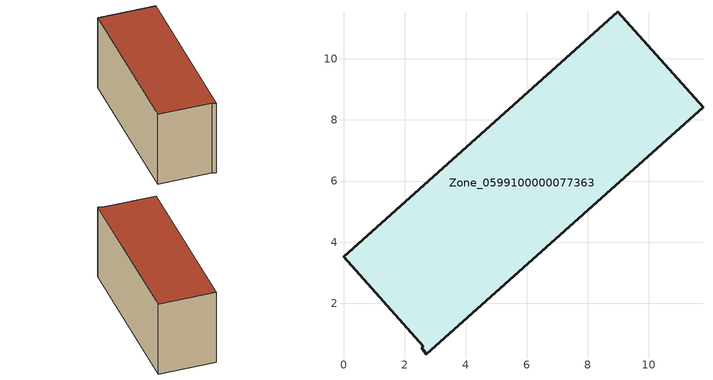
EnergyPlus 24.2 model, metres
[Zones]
Zone_0599100000077363
 floor ground (C_G): 2.71,0.33 2.57,0.55 2.61,0.59 0,3.52 8.98,11.54 11.77,8.43 z3.46
 wall outside (C_F): 2.57,0.55 2.71,0.33 11.77,8.43 8.98,11.54 0,3.52 2.61,0.59 2.57,0.55 z3.46:9.24
 roof outside (C_R): 2.71,0.33 11.77,8.43 8.98,11.54 0,3.52 2.61,0.59 2.57,0.55 z9.24
[BUILDING]
Pand.0599100000077363: North Axis=0; Terrain=City; Loads Convergence Tolerance Value=0.04; Temperature Convergence Tolerance Value=0.4; Solar Distribution=FullExterior; Maximum Number of Warmup Days=25; Minimum Number of Warmup Days=1
[Site:Location]
Rotterdam.The.Hague.AP_ZH_NLD Design_Conditions: Latitude=51.96; Longitude=4.45; Time Zone=1; Elevation=-4.5
[SITE:GROUNDTEMPERATURE:BUILDINGSURFACE]
18, 18, 18, 18, 18, 18, 18, 18, 18, 18, 18, 18
[MATERIAL] Thermal Absorptance=0.9; Solar Absorptance=0.7; Visible Absorptance=0.7
Name | Roughness | Thickness | Conductivity | Density | Specific Heat
G.TI.1992-2005 | MediumSmooth | 0.15 | 0.06 | 540 | 1210
F.TI.1992-2005 | Rough | 0.3 | 0.12 | 1920 | 840
R.TI.1992-2005 | MediumRough | 0.2 | 0.08 | 1500 | 1000
[CONSTRUCTION]
C_G: G.TI.1992-2005
C_F: F.TI.1992-2005
C_R: R.TI.1992-2005
[ZONE]
Zone_0599100000077363: Type=1; Multiplier=1; Ceiling Height=Autocalculate; Volume=Autocalculate; Floor Area=autocalculate; Part of Total Floor Area=Yes
[ZONEINFILTRATION:DESIGNFLOWRATE]
Infil_Zone_0599100000077363: Zone or ZoneList or Space or SpaceList=Zone_0599100000077363; Schedule=AlwaysOn; Design Flow Rate Calculation Method=Flow/Area; Flow Rate per Floor Area=0.0015; Constant Term Coefficient=1; Temperature Term Coefficient=0; Velocity Term Coefficient=0; Velocity Squared Term Coefficient=0
[HVACTEMPLATE:ZONE:IDEALLOADSAIRSYSTEM]
Zone_0599100000077363: Maximum Heating Supply Air Temperature=50; Minimum Cooling Supply Air Temperature=13; Maximum Heating Supply Air Humidity Ratio=0.0156; Minimum Cooling Supply Air Humidity Ratio=0.0077; Heating Limit=NoLimit; Cooling Limit=NoLimit; Dehumidification Control Type=ConstantSensibleHeatRatio; Cooling Sensible Heat Ratio=0.7; Dehumidification Setpoint=60; Humidification Control Type=None; Humidification Setpoint=30; Outdoor Air Method=None; Outdoor Air Flow Rate per Person=0.00944; Outdoor Air Flow Rate per Zone Floor Area=0; Outdoor Air Flow Rate per Zone=0; Demand Controlled Ventilation Type=None; Outdoor Air Economizer Type=NoEconomizer; Heat Recovery Type=None; Sensible Heat Recovery Effectiveness=0.7; Latent Heat Recovery Effectiveness=0.65
[ZONECONTROL:THERMOSTAT]
ThermostatControl_Zone_0599100000077363: Zone or ZoneList=Zone_0599100000077363; Control Type Schedule=DualSetpointControlType; Control 1=Thermostat_Zone_0599100000077363; Temperature Difference Between Cutout And Setpoint=0
[THERMOSTATSETPOINT:DUALSETPOINT]
Thermostat_Zone_0599100000077363: Heating Setpoint Temperature Schedule=HeatingSetpoint_Zone_0599100000077363; Cooling Setpoint Temperature Schedule=CoolingSetpoint_Zone_0599100000077363
[SCHEDULE:COMPACT]
HeatingSetpoint_Zone_0599100000077363: Through: 12/31, For: AllDays, Until: 24:00, 21
CoolingSetpoint_Zone_0599100000077363: Through: 12/31, For: AllDays, Until: 24:00, 24
DualSetpointControlType: Through: 12/31, For: AllDays, Until: 24:00, 4
AlwaysOn: Through: 12/31, For: AllDays, Until: 24:00, 1
